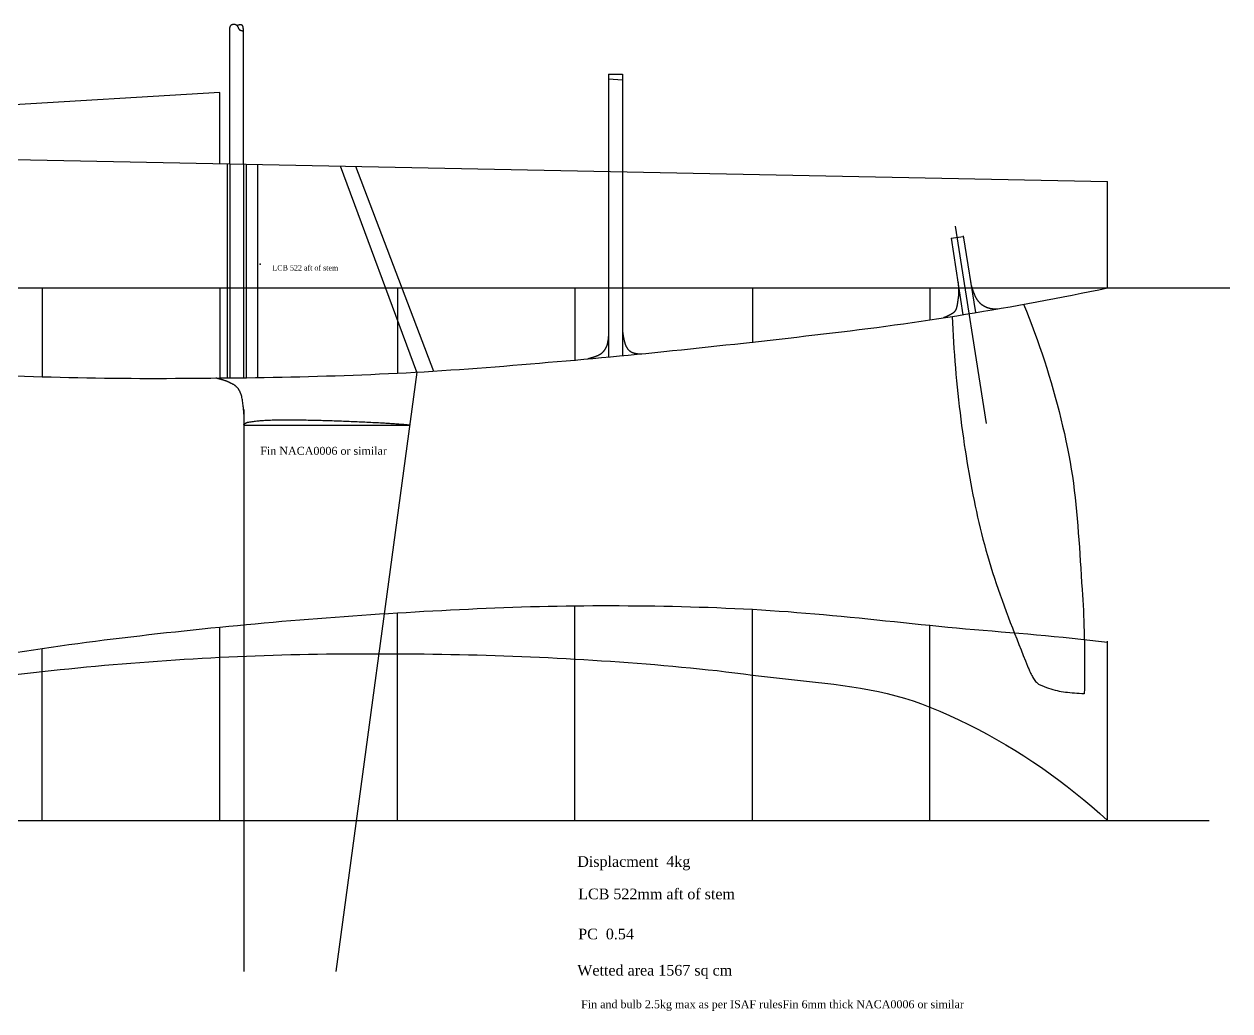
# Model space of a CAD drawing. Extents: x -12 to 127, y -11 to 45.
# Drawn here: x 59 to 126.9, y -10.7 to 44.9 of the extents above; entities that cross this region are included whole.
import ezdxf
from ezdxf.enums import TextEntityAlignment as Align

# ---------------------------------------------------------------- set-up
doc = ezdxf.new("R2010")
doc.units = 0
doc.layers.get('0').update_dxf_attribs({"linetype": 'CONTINUOUS'})
doc.styles.add('_TCW_TXTSTY_5', font='TIMES.TTF', dxfattribs={"height": 1})
doc.styles.add('_TCW_TXTSTY_7', font='TIMES.TTF', dxfattribs={"height": 0.75})
doc.styles.add('_TCW_TXTSTY_8', font='TIMES.TTF', dxfattribs={"height": 0.5})

# ---------------------------------------------------------------- blocks, each defined once
blk = doc.blocks.new('*C10')
at = {"color": 7, "linetype": 'CONTINUOUS', "flags": 128}
blk.add_lwpolyline([(21.0286, 0.829109), (21.517433, 0.986285), (21.9928, 1.137757), (22.456239, 1.284018), (22.909287, 1.425558), (23.353483, 1.562872), (23.790364, 1.69645), (24.22147, 1.826785), (24.648337, 1.95437), (25.072503, 2.079696), (25.495508, 2.203255), (25.918888, 2.325541), (26.344183, 2.447045), (26.772929, 2.56826), (27.206665, 2.689677), (27.646929, 2.811789), (28.095259, 2.935088), (28.553193, 3.060066), (29.022269, 3.187216), (29.504026, 3.31703), (30, 3.45), (30.496973, 3.581959), (30.99441, 3.712142), (31.492285, 3.840635), (31.990577, 3.967525), (32.489259, 4.092896), (32.988308, 4.216836), (33.4877, 4.339431), (33.98741, 4.460768), (34.487415, 4.580931), (34.987691, 4.700009), (35.488212, 4.818086), (35.988956, 4.935249), (36.489897, 5.051584), (36.991012, 5.167178), (37.492277, 5.282117), (37.993667, 5.396487), (38.495159, 5.510373), (38.996728, 5.623864), (39.498349, 5.737044), (40, 5.85), (40.498516, 5.961853), (40.997176, 6.073099), (41.495981, 6.18372), (41.994934, 6.293695), (42.494037, 6.403007), (42.993292, 6.511635), (43.492701, 6.619561), (43.992267, 6.726766), (44.49199, 6.83323), (44.991875, 6.938934), (45.491921, 7.04386), (45.992132, 7.147988), (46.49251, 7.2513), (46.993057, 7.353775), (47.493775, 7.455395), (47.994665, 7.556141), (48.495731, 7.655993), (48.996974, 7.754933), (49.498396, 7.852942), (50, 7.95), (50.498496, 8.045765), (50.997095, 8.141108), (51.495806, 8.235955), (51.994639, 8.33023), (52.493603, 8.42386), (52.992707, 8.516769), (53.49196, 8.608882), (53.991371, 8.700126), (54.490949, 8.790425), (54.990705, 8.879704), (55.490646, 8.96789), (55.990783, 9.054906), (56.491123, 9.140679), (56.991677, 9.225134), (57.492454, 9.308196), (57.993463, 9.389791), (58.494713, 9.469843), (58.996213, 9.548279), (59.497972, 9.625023), (60, 9.7), (60.498321, 9.772639), (60.996883, 9.843625), (61.495675, 9.91301), (61.994688, 9.980849), (62.493909, 10.047197), (62.993328, 10.112106), (63.492935, 10.175631), (63.992718, 10.237825), (64.492668, 10.298743), (64.992772, 10.358438), (65.493022, 10.416964), (65.993405, 10.474376), (66.493911, 10.530726), (66.99453, 10.58607), (67.49525, 10.64046), (67.996061, 10.693951), (68.496952, 10.746597), (68.997913, 10.798451), (69.498933, 10.849567), (70, 10.9), (70.499162, 10.949418), (70.99843, 10.997848), (71.4978, 11.045291), (71.997271, 11.091745), (72.496838, 11.13721), (72.996499, 11.181685), (73.496252, 11.22517), (73.996093, 11.267663), (74.496019, 11.309164), (74.996028, 11.349673), (75.496116, 11.389188), (75.99628, 11.427708), (76.496518, 11.465234), (76.996827, 11.501765), (77.497203, 11.537299), (77.997645, 11.571836), (78.498148, 11.605375), (78.99871, 11.637916), (79.499329, 11.669458), (80, 11.7), (80.499532, 11.72971), (80.999125, 11.758851), (81.498776, 11.787346), (81.998484, 11.815121), (82.498247, 11.8421), (82.998062, 11.868207), (83.497929, 11.893368), (83.997845, 11.917507), (84.497808, 11.940548), (84.997817, 11.962416), (85.497869, 11.983036), (85.997963, 12.002332), (86.498098, 12.020229), (86.99827, 12.036651), (87.498479, 12.051524), (87.998721, 12.064771), (88.498997, 12.076318), (88.999303, 12.086089), (89.499638, 12.094008), (90, 12.1), (90.500099, 12.104368), (91.000239, 12.107445), (91.500413, 12.109194), (92.000611, 12.109579), (92.500825, 12.108562), (93.001045, 12.106107), (93.501264, 12.102176), (94.001473, 12.096733), (94.501662, 12.08974), (95.001824, 12.081162), (95.501949, 12.07096), (96.002029, 12.059098), (96.502055, 12.045538), (97.002019, 12.030245), (97.501911, 12.013181), (98.001724, 11.994308), (98.501448, 11.973591), (99.001074, 11.950992), (99.500594, 11.926474), (100, 11.9), (100.501171, 11.871049), (101.002163, 11.839444), (101.502986, 11.805344), (102.003649, 11.768911), (102.504161, 11.730306), (103.004531, 11.689689), (103.504769, 11.647223), (104.004884, 11.603066), (104.504884, 11.557382), (105.00478, 11.51033), (105.50458, 11.462071), (106.004293, 11.412766), (106.50393, 11.362577), (107.003498, 11.311664), (107.503008, 11.260188), (108.002469, 11.208311), (108.501889, 11.156192), (109.001278, 11.103994), (109.500645, 11.051876), (110, 11), (110.500705, 10.949396), (111.001345, 10.901054), (111.501916, 10.854651), (112.002419, 10.80986), (112.502852, 10.766354), (113.003213, 10.723809), (113.503501, 10.681898), (114.003715, 10.640296), (114.503853, 10.598677), (115.003914, 10.556715), (115.503897, 10.514085), (116.003801, 10.47046), (116.503623, 10.425515), (117.003363, 10.378923), (117.50302, 10.33036), (118.002591, 10.279499), (118.502076, 10.226015), (119.001474, 10.169582), (119.500782, 10.109873), (120, 10.046564)], dxfattribs=at)
blk = doc.blocks.new('*C11')
at = {"color": 7, "linetype": 'CONTINUOUS', "flags": 128}
blk.add_lwpolyline([(20, 0), (20.497447, 0.148833), (20.995178, 0.296741), (21.493191, 0.443722), (21.991483, 0.589777), (22.490051, 0.734904), (22.988894, 0.879102), (23.488008, 1.022372), (23.987391, 1.164712), (24.48704, 1.306121), (24.986952, 1.446599), (25.487126, 1.586145), (25.987558, 1.724758), (26.488245, 1.862438), (26.989186, 1.999184), (27.490377, 2.134995), (27.991816, 2.26987), (28.493501, 2.403809), (28.995428, 2.536811), (29.497595, 2.668875), (30, 2.8), (30.497729, 2.929155), (30.995617, 3.057789), (31.49368, 3.185831), (31.991929, 3.313205), (32.490378, 3.439837), (32.989039, 3.565653), (33.487927, 3.69058), (33.987054, 3.814543), (34.486432, 3.937469), (34.986077, 4.059283), (35.485999, 4.179911), (35.986214, 4.299279), (36.486733, 4.417314), (36.987569, 4.533942), (37.488737, 4.649087), (37.990249, 4.762677), (38.492118, 4.874637), (38.994358, 4.984894), (39.496981, 5.093373), (40, 5.2), (40.497386, 5.303467), (40.995151, 5.405097), (41.493278, 5.504958), (41.991749, 5.60312), (42.490547, 5.699655), (42.989655, 5.794632), (43.489056, 5.888121), (43.988732, 5.980193), (44.488665, 6.070917), (44.988839, 6.160363), (45.489237, 6.248603), (45.98984, 6.335705), (46.490632, 6.42174), (46.991595, 6.506778), (47.492712, 6.59089), (47.993965, 6.674145), (48.495338, 6.756613), (48.996813, 6.838365), (49.498373, 6.919471), (50, 7), (50.49859, 7.079516), (50.997294, 7.158484), (51.496118, 7.236827), (51.995067, 7.31447), (52.494147, 7.391337), (52.993364, 7.467354), (53.492723, 7.542445), (53.992231, 7.616534), (54.491893, 7.689546), (54.991715, 7.761405), (55.491703, 7.832036), (55.991862, 7.901364), (56.492199, 7.969312), (56.992718, 8.035806), (57.493426, 8.100771), (57.994329, 8.164129), (58.495432, 8.225807), (58.996741, 8.285728), (59.498262, 8.343818), (60, 8.4), (60.498681, 8.454108), (60.997541, 8.50674), (61.496572, 8.557895), (61.995769, 8.607572), (62.495124, 8.655768), (62.994631, 8.702483), (63.494283, 8.747714), (63.994074, 8.79146), (64.493997, 8.83372), (64.994046, 8.874491), (65.494214, 8.913772), (65.994495, 8.951562), (66.494881, 8.987859), (66.995367, 9.022662), (67.495945, 9.055968), (67.99661, 9.087776), (68.497355, 9.118085), (68.998172, 9.146893), (69.499056, 9.174199), (70, 9.2), (70.499523, 9.224108), (70.999134, 9.246508), (71.498828, 9.267237), (71.998599, 9.286333), (72.498438, 9.303833), (72.998341, 9.319774), (73.498301, 9.334192), (73.998311, 9.347126), (74.498365, 9.358611), (74.998456, 9.368686), (75.498578, 9.377387), (75.998724, 9.384751), (76.498888, 9.390816), (76.999064, 9.395619), (77.499245, 9.399196), (77.999425, 9.401585), (78.499596, 9.402822), (78.999754, 9.402946), (79.499891, 9.401993), (80, 9.4), (80.500229, 9.396991), (81.000475, 9.392941), (81.500731, 9.387813), (82.000991, 9.381571), (82.501246, 9.374178), (83.001491, 9.365596), (83.501719, 9.355789), (84.001922, 9.344719), (84.502095, 9.332351), (85.002229, 9.318646), (85.50232, 9.303569), (86.002358, 9.287082), (86.502339, 9.269148), (87.002254, 9.24973), (87.502098, 9.228792), (88.001863, 9.206296), (88.501543, 9.182206), (89.00113, 9.156484), (89.500618, 9.129095), (90, 9.1), (90.501129, 9.06953), (91.002262, 9.038181), (91.50338, 9.005844), (92.004461, 8.972413), (92.505486, 8.937777), (93.006432, 8.901828), (93.50728, 8.864459), (94.00801, 8.82556), (94.5086, 8.785024), (95.00903, 8.742741), (95.509279, 8.698603), (96.009327, 8.652502), (96.509154, 8.604329), (97.008738, 8.553976), (97.508059, 8.501334), (98.007097, 8.446296), (98.50583, 8.388751), (99.004239, 8.328593), (99.502302, 8.265712), (100, 8.2), (100.504552, 8.134763), (101.011008, 8.074182), (101.518969, 8.017046), (102.02804, 7.962145), (102.537823, 7.908269), (103.04792, 7.854207), (103.557936, 7.798749), (104.067472, 7.740683), (104.576132, 7.678801), (105.083519, 7.611892), (105.589235, 7.538745), (106.092884, 7.458149), (106.594069, 7.368895), (107.092392, 7.269771), (107.587456, 7.159569), (108.078864, 7.037076), (108.56622, 6.901083), (109.049126, 6.75038), (109.527185, 6.583756), (110, 6.4), (110.547566, 6.169571), (111.091583, 5.92878), (111.631807, 5.677784), (112.167997, 5.416737), (112.699908, 5.145796), (113.227297, 4.865114), (113.749923, 4.574849), (114.267542, 4.275156), (114.779911, 3.966189), (115.286787, 3.648105), (115.787928, 3.321058), (116.283089, 2.985205), (116.772029, 2.640701), (117.254505, 2.287702), (117.730273, 1.926362), (118.199091, 1.556837), (118.660716, 1.179283), (119.114904, 0.793855), (119.561413, 0.400709), (120, 0)], dxfattribs=at)
blk = doc.blocks.new('*C12')
at = {"color": 7, "linetype": 'CONTINUOUS', "flags": 128}
blk.add_lwpolyline([(20, 30), (20.497063, 29.890615), (20.994476, 29.782736), (21.492233, 29.676365), (21.990327, 29.571503), (22.488751, 29.468151), (22.987498, 29.366311), (23.486561, 29.265983), (23.985933, 29.16717), (24.485607, 29.069873), (24.985577, 28.974092), (25.485835, 28.879829), (25.986375, 28.787086), (26.48719, 28.695864), (26.988272, 28.606163), (27.489615, 28.517987), (27.991212, 28.431335), (28.493056, 28.346209), (28.99514, 28.26261), (29.497457, 28.18054), (30, 28.1), (30.49792, 28.021808), (30.996038, 27.945193), (31.494327, 27.870078), (31.99276, 27.796387), (32.49131, 27.724041), (32.989951, 27.652964), (33.488656, 27.583079), (33.987397, 27.51431), (34.486147, 27.446578), (34.984881, 27.379808), (35.48357, 27.313922), (35.982188, 27.248843), (36.480708, 27.184494), (36.979103, 27.120799), (37.477346, 27.057679), (37.97541, 26.995059), (38.473269, 26.932861), (38.970895, 26.871009), (39.468262, 26.809424), (39.965342, 26.748031), (40.470734, 26.685553), (40.975383, 26.623016), (41.479348, 26.56052), (41.982691, 26.498162), (42.485469, 26.436042), (42.987743, 26.374259), (43.489572, 26.312912), (43.991016, 26.252099), (44.492134, 26.191919), (44.992987, 26.132471), (45.493633, 26.073854), (45.994133, 26.016166), (46.494545, 25.959508), (46.99493, 25.903977), (47.495347, 25.849672), (47.995856, 25.796692), (48.496516, 25.745136), (48.997387, 25.695103), (49.498528, 25.646691), (50, 25.6), (50.49891, 25.555351), (50.997985, 25.512459), (51.497217, 25.471289), (51.996598, 25.431804), (52.496118, 25.393968), (52.995769, 25.357747), (53.495544, 25.323103), (53.995433, 25.290001), (54.495429, 25.258405), (54.995523, 25.228279), (55.495706, 25.199588), (55.99597, 25.172295), (56.496308, 25.146365), (56.996709, 25.121762), (57.497167, 25.09845), (57.997672, 25.076393), (58.498216, 25.055556), (58.998791, 25.035902), (59.499389, 25.017395), (60, 25), (60.499757, 24.984051), (60.999565, 24.9698), (61.49942, 24.95718), (61.999317, 24.946124), (62.499253, 24.936564), (62.999222, 24.928433), (63.499221, 24.921662), (63.999246, 24.916186), (64.499292, 24.911935), (64.999355, 24.908843), (65.499431, 24.906842), (65.999516, 24.905864), (66.499605, 24.905843), (66.999694, 24.90671), (67.49978, 24.908398), (67.999857, 24.91084), (68.499922, 24.913967), (68.99997, 24.917713), (69.499998, 24.92201), (70, 24.926791), (70.500167, 24.932084), (71.000343, 24.93799), (71.500524, 24.944553), (72.000704, 24.951818), (72.50088, 24.95983), (73.001046, 24.968633), (73.5012, 24.978272), (74.001336, 24.988793), (74.50145, 25.000238), (75.001538, 25.012654), (75.501595, 25.026085), (76.001617, 25.040575), (76.501599, 25.056169), (77.001537, 25.072912), (77.501427, 25.090849), (78.001265, 25.110024), (78.501045, 25.130482), (79.000764, 25.152268), (79.500417, 25.175425), (80, 25.2), (80.50068, 25.226169), (81.001272, 25.253912), (81.501779, 25.283156), (82.002205, 25.313829), (82.50255, 25.345858), (83.002819, 25.37917), (83.503014, 25.413693), (84.003138, 25.449354), (84.503192, 25.486081), (85.00318, 25.523801), (85.503105, 25.562441), (86.002969, 25.601929), (86.502774, 25.642191), (87.002524, 25.683157), (87.50222, 25.724752), (88.001866, 25.766904), (88.501465, 25.809541), (89.001018, 25.852589), (89.500529, 25.895977), (90, 25.939632), (90.500607, 25.983885), (91.001148, 26.028899), (91.501624, 26.074658), (92.002036, 26.121148), (92.502382, 26.168355), (93.002664, 26.216264), (93.502882, 26.26486), (94.003035, 26.314128), (94.503126, 26.364055), (95.003153, 26.414624), (95.503116, 26.465822), (96.003018, 26.517634), (96.502856, 26.570046), (97.002633, 26.623041), (97.502347, 26.676607), (98.002, 26.730728), (98.501591, 26.78539), (99.001122, 26.840578), (99.500591, 26.896276), (100, 26.952472), (100.50071, 27.008981), (101.001452, 27.065411), (101.502209, 27.121879), (102.002961, 27.1785), (102.503693, 27.23539), (103.004385, 27.292666), (103.50502, 27.350444), (104.00558, 27.408839), (104.506048, 27.467968), (105.006405, 27.527947), (105.506635, 27.588891), (106.006718, 27.650917), (106.506638, 27.714142), (107.006376, 27.77868), (107.505915, 27.844648), (108.005238, 27.912162), (108.504325, 27.981338), (109.00316, 28.052293), (109.501724, 28.125141), (110, 28.2), (110.502143, 28.277206), (111.004094, 28.355764), (111.505846, 28.435675), (112.007394, 28.516935), (112.508732, 28.599546), (113.009856, 28.683505), (113.510759, 28.768812), (114.011437, 28.855465), (114.511884, 28.943465), (115.012094, 29.032809), (115.512063, 29.123497), (116.011784, 29.215528), (116.511253, 29.308901), (117.010463, 29.403614), (117.50941, 29.499668), (118.008087, 29.59706), (118.506491, 29.695791), (119.004614, 29.795858), (119.502452, 29.897262), (120, 30)], dxfattribs=at)
blk = doc.blocks.new('*C13')
at = {"color": 7, "linetype": 'CONTINUOUS', "flags": 128}
blk.add_lwpolyline([(111.244176, 28.394), (111.260859, 28.031586), (111.279423, 27.669219), (111.299865, 27.306915), (111.322186, 26.944688), (111.346383, 26.582551), (111.372455, 26.220521), (111.400401, 25.858611), (111.430219, 25.496836), (111.461908, 25.13521), (111.495466, 24.773747), (111.530893, 24.412463), (111.568187, 24.051372), (111.607345, 23.690489), (111.648368, 23.329827), (111.691253, 22.969401), (111.736, 22.609226), (111.782606, 22.249317), (111.831071, 21.889687), (111.881393, 21.530352), (111.93357, 21.171326), (111.980957, 20.856137), (112.029859, 20.541086), (112.080334, 20.226208), (112.13244, 19.911536), (112.186238, 19.597105), (112.241786, 19.282946), (112.299142, 18.969095), (112.358367, 18.655584), (112.419519, 18.342447), (112.482656, 18.029718), (112.547838, 17.717431), (112.615125, 17.405619), (112.684574, 17.094315), (112.756245, 16.783554), (112.830197, 16.473368), (112.906489, 16.163792), (112.985179, 15.854859), (113.066327, 15.546603), (113.149992, 15.239057), (113.236233, 14.932255), (113.329031, 14.613691), (113.424988, 14.296097), (113.523935, 13.979427), (113.625702, 13.663636), (113.730118, 13.348678), (113.837015, 13.034507), (113.946221, 12.721078), (114.057566, 12.408344), (114.170882, 12.096261), (114.285998, 11.784782), (114.402743, 11.473862), (114.520948, 11.163455), (114.640444, 10.853516), (114.761059, 10.543998), (114.882624, 10.234856), (115.00497, 9.926044), (115.127925, 9.617516), (115.251321, 9.309228), (115.374987, 9.001132), (115.498753, 8.693184), (115.517195, 8.64762), (115.537681, 8.597851), (115.560125, 8.544479), (115.584437, 8.488102), (115.610529, 8.429322), (115.638314, 8.368737), (115.667703, 8.306947), (115.698608, 8.244554), (115.73094, 8.182155), (115.764613, 8.120352), (115.799536, 8.059745), (115.835623, 8.000932), (115.872785, 7.944515), (115.910934, 7.891092), (115.949982, 7.841265), (115.989841, 7.795632), (116.030421, 7.754794), (116.071637, 7.719351), (116.113398, 7.689902), (116.155617, 7.667048), (116.292701, 7.606393), (116.425402, 7.551479), (116.554272, 7.501968), (116.679862, 7.457517), (116.802724, 7.417787), (116.923408, 7.382437), (117.042466, 7.351127), (117.160449, 7.323517), (117.277909, 7.299266), (117.395396, 7.278034), (117.513463, 7.25948), (117.632659, 7.243265), (117.753538, 7.229047), (117.876649, 7.216487), (118.002544, 7.205244), (118.131775, 7.194977), (118.264892, 7.185347), (118.402448, 7.176013), (118.544993, 7.166634), (118.693078, 7.156871)], dxfattribs=at)
blk = doc.blocks.new('*C14')
at = {"color": 7, "linetype": 'CONTINUOUS', "flags": 128}
blk.add_lwpolyline([(115.273561, 29.080236), (115.432713, 28.686985), (115.588222, 28.292102), (115.740074, 27.895639), (115.888252, 27.497651), (116.032739, 27.098189), (116.173519, 26.697307), (116.310577, 26.295059), (116.443896, 25.891497), (116.57346, 25.486674), (116.699252, 25.080645), (116.821257, 24.673461), (116.939457, 24.265176), (117.053838, 23.855844), (117.164383, 23.445516), (117.271076, 23.034248), (117.3739, 22.622091), (117.472839, 22.209098), (117.567877, 21.795324), (117.658998, 21.380821), (117.746186, 20.965642), (117.823349, 20.573486), (117.894452, 20.180315), (117.959872, 19.786204), (118.019988, 19.391224), (118.075177, 18.995448), (118.125818, 18.598949), (118.172289, 18.201798), (118.214967, 17.804068), (118.254231, 17.405832), (118.290459, 17.007162), (118.324029, 16.60813), (118.355319, 16.20881), (118.384706, 15.809273), (118.41257, 15.409592), (118.439288, 15.00984), (118.465238, 14.610088), (118.490798, 14.21041), (118.516347, 13.810878), (118.542261, 13.411564), (118.56892, 13.012541), (118.588163, 12.719573), (118.606005, 12.426487), (118.622446, 12.133291), (118.637486, 11.839997), (118.651125, 11.546614), (118.663362, 11.253153), (118.674197, 10.959623), (118.683631, 10.666035), (118.691662, 10.372398), (118.69829, 10.078723), (118.703516, 9.785019), (118.70734, 9.491298), (118.70976, 9.197568), (118.710777, 8.90384), (118.710391, 8.610123), (118.708601, 8.316429), (118.705407, 8.022767), (118.700809, 7.729147), (118.694807, 7.43558), (118.687401, 7.142074)], dxfattribs=at)
blk = doc.blocks.new('*C17')
at = {"color": 7, "linetype": 'CONTINUOUS', "flags": 128}
blk.add_lwpolyline([(111.579578, 30.303127), (111.582463, 30.274057), (111.585196, 30.244969), (111.587779, 30.215864), (111.590212, 30.186743), (111.592493, 30.157608), (111.594623, 30.128459), (111.596602, 30.099298), (111.59843, 30.070125), (111.600107, 30.040943), (111.601632, 30.011753), (111.603007, 29.982555), (111.60423, 29.95335), (111.605301, 29.92414), (111.606221, 29.894927), (111.60699, 29.86571), (111.607607, 29.836492), (111.608072, 29.807273), (111.608386, 29.778056), (111.608548, 29.74884), (111.608558, 29.719627), (111.608422, 29.701676), (111.608098, 29.683727), (111.607594, 29.66578), (111.606914, 29.647836), (111.606067, 29.629897), (111.605057, 29.611962), (111.603891, 29.594034), (111.602577, 29.576113), (111.601119, 29.5582), (111.599524, 29.540296), (111.5978, 29.522402), (111.595951, 29.504518), (111.593984, 29.486646), (111.591906, 29.468787), (111.589723, 29.450941), (111.587442, 29.433109), (111.585068, 29.415293), (111.582608, 29.397493), (111.580068, 29.379711), (111.577455, 29.361946), (111.573516, 29.335308), (111.569622, 29.308644), (111.565745, 29.28196), (111.561858, 29.255266), (111.557934, 29.228568), (111.553948, 29.201876), (111.54987, 29.175197), (111.545675, 29.14854), (111.541336, 29.121911), (111.536826, 29.095319), (111.532117, 29.068772), (111.527183, 29.042279), (111.521997, 29.015846), (111.516532, 28.989483), (111.51076, 28.963197), (111.504656, 28.936996), (111.498192, 28.910887), (111.491341, 28.88488), (111.484076, 28.858982), (111.476371, 28.833201), (111.472705, 28.821903), (111.468712, 28.810695), (111.464402, 28.799583), (111.459784, 28.788574), (111.454868, 28.777672), (111.449664, 28.766884), (111.444181, 28.756215), (111.438429, 28.745672), (111.432418, 28.73526), (111.426157, 28.724985), (111.419657, 28.714852), (111.412927, 28.704868), (111.405976, 28.695038), (111.398814, 28.685368), (111.391451, 28.675864), (111.383897, 28.666531), (111.376161, 28.657376), (111.368254, 28.648405), (111.360184, 28.639622), (111.351961, 28.631034), (111.34301, 28.622158), (111.333801, 28.613567), (111.324352, 28.605245), (111.314678, 28.597179), (111.304793, 28.589354), (111.294715, 28.581755), (111.284458, 28.574369), (111.274038, 28.56718), (111.263472, 28.560175), (111.252774, 28.553338), (111.24196, 28.546655), (111.231047, 28.540113), (111.220049, 28.533695), (111.208982, 28.527389), (111.197863, 28.521179), (111.186706, 28.515051), (111.175527, 28.508991), (111.164342, 28.502984), (111.153168, 28.497015), (111.142018, 28.491071), (111.123874, 28.481464), (111.10567, 28.471966), (111.087406, 28.462576), (111.069083, 28.453295), (111.050703, 28.444124), (111.032267, 28.435062), (111.013774, 28.426111), (110.995228, 28.417271), (110.976627, 28.408542), (110.957975, 28.399925), (110.939271, 28.391421), (110.920516, 28.383029), (110.901712, 28.37475), (110.88286, 28.366585), (110.86396, 28.358534), (110.845014, 28.350598), (110.826022, 28.342776), (110.806987, 28.33507), (110.787907, 28.32748), (110.768786, 28.320007)], dxfattribs=at)
blk = doc.blocks.new('*C18')
at = {"color": 7, "linetype": 'CONTINUOUS', "flags": 128}
blk.add_lwpolyline([(112.285041, 30.302802), (112.292565, 30.271092), (112.300325, 30.239431), (112.30832, 30.207822), (112.316549, 30.176266), (112.325012, 30.144766), (112.333708, 30.113325), (112.342635, 30.081946), (112.351794, 30.05063), (112.361182, 30.019381), (112.370801, 29.988201), (112.380648, 29.957093), (112.390723, 29.926058), (112.401025, 29.8951), (112.411553, 29.864221), (112.422307, 29.833424), (112.433286, 29.80271), (112.444489, 29.772084), (112.455915, 29.741546), (112.467563, 29.711101), (112.479433, 29.680749), (112.487456, 29.660718), (112.495671, 29.640742), (112.504083, 29.620828), (112.512695, 29.600985), (112.521514, 29.581222), (112.530542, 29.561545), (112.539785, 29.541963), (112.549248, 29.522485), (112.558935, 29.503118), (112.56885, 29.48387), (112.578999, 29.46475), (112.589386, 29.445766), (112.600015, 29.426925), (112.610892, 29.408236), (112.62202, 29.389706), (112.633405, 29.371345), (112.64505, 29.35316), (112.656962, 29.335159), (112.669143, 29.31735), (112.6816, 29.299741), (112.69231, 29.285071), (112.703244, 29.270524), (112.714404, 29.256111), (112.725788, 29.241846), (112.737396, 29.227739), (112.749228, 29.213802), (112.761284, 29.200047), (112.773563, 29.186486), (112.786065, 29.173131), (112.798789, 29.159993), (112.811735, 29.147083), (112.824903, 29.134415), (112.838293, 29.121999), (112.851904, 29.109847), (112.865736, 29.097971), (112.879788, 29.086383), (112.894061, 29.075095), (112.908554, 29.064118), (112.923266, 29.053463), (112.938197, 29.043144), (112.956037, 29.031291), (112.974079, 29.019675), (112.992317, 29.008308), (113.010746, 28.997201), (113.02936, 28.986366), (113.048153, 28.975814), (113.067121, 28.965557), (113.086256, 28.955606), (113.105554, 28.945974), (113.12501, 28.936671), (113.144617, 28.927708), (113.16437, 28.919099), (113.184263, 28.910854), (113.204292, 28.902984), (113.224449, 28.895502), (113.24473, 28.888418), (113.26513, 28.881745), (113.285642, 28.875494), (113.306261, 28.869677), (113.326981, 28.864304), (113.350893, 28.85859), (113.374926, 28.853269), (113.399069, 28.84834), (113.423312, 28.843806), (113.447646, 28.839665), (113.47206, 28.83592), (113.496546, 28.832571), (113.521093, 28.829618), (113.545691, 28.827064), (113.570331, 28.824907), (113.595002, 28.82315), (113.619695, 28.821792), (113.6444, 28.820836), (113.669107, 28.820281), (113.693807, 28.820128), (113.71849, 28.820378), (113.743145, 28.821032), (113.767763, 28.822091), (113.792334, 28.823555), (113.816848, 28.825425)], dxfattribs=at)
blk = doc.blocks.new('*C19')
at = {"color": 7, "linetype": 'CONTINUOUS', "flags": 128}
blk.add_lwpolyline([(92.686901, 27.521878), (92.690374, 27.494614), (92.694014, 27.467368), (92.697819, 27.44014), (92.70179, 27.412932), (92.705927, 27.385745), (92.710229, 27.358582), (92.714695, 27.331444), (92.719327, 27.304331), (92.724122, 27.277246), (92.729082, 27.25019), (92.734205, 27.223164), (92.739492, 27.196171), (92.744942, 27.169211), (92.750555, 27.142286), (92.756331, 27.115398), (92.762269, 27.088547), (92.768369, 27.061736), (92.774631, 27.034966), (92.781054, 27.008239), (92.787639, 26.981555), (92.791604, 26.965964), (92.795701, 26.950392), (92.799937, 26.934845), (92.804314, 26.919328), (92.808839, 26.903845), (92.813516, 26.888402), (92.818349, 26.873005), (92.823343, 26.857658), (92.828503, 26.842366), (92.833833, 26.827136), (92.839338, 26.811972), (92.845023, 26.79688), (92.850893, 26.781864), (92.856951, 26.76693), (92.863204, 26.752084), (92.869654, 26.73733), (92.876308, 26.722673), (92.88317, 26.708119), (92.890244, 26.693673), (92.897535, 26.679341), (92.903207, 26.668661), (92.909091, 26.658086), (92.91518, 26.647617), (92.921468, 26.637254), (92.927948, 26.627001), (92.934615, 26.616857), (92.941462, 26.606824), (92.948484, 26.596903), (92.955673, 26.587095), (92.963024, 26.577401), (92.97053, 26.567823), (92.978186, 26.558362), (92.985985, 26.549019), (92.993921, 26.539795), (93.001987, 26.530692), (93.010178, 26.52171), (93.018487, 26.512851), (93.026909, 26.504116), (93.035436, 26.495506), (93.044063, 26.487023), (93.051237, 26.480176), (93.058541, 26.473437), (93.065971, 26.466811), (93.073526, 26.460306), (93.081201, 26.453925), (93.088995, 26.447675), (93.096903, 26.441562), (93.104925, 26.435592), (93.113056, 26.429769), (93.121293, 26.4241), (93.129634, 26.418591), (93.138077, 26.413247), (93.146617, 26.408073), (93.155253, 26.403077), (93.163981, 26.398262), (93.172799, 26.393636), (93.181703, 26.389204), (93.190691, 26.384971), (93.19976, 26.380943), (93.208907, 26.377126), (93.223884, 26.371196), (93.238948, 26.365465), (93.254094, 26.359932), (93.269318, 26.354596), (93.284616, 26.349455), (93.299985, 26.344507), (93.31542, 26.339752), (93.330917, 26.335187), (93.346472, 26.330811), (93.362081, 26.326622), (93.377741, 26.322619), (93.393447, 26.3188), (93.409195, 26.315165), (93.424982, 26.31171), (93.440803, 26.308436), (93.456654, 26.305339), (93.472531, 26.302419), (93.48843, 26.299674), (93.504348, 26.297103), (93.52028, 26.294704), (93.532987, 26.292954), (93.545731, 26.291389), (93.558506, 26.290007), (93.571309, 26.28881), (93.584137, 26.287797), (93.596984, 26.286968), (93.609847, 26.286324), (93.622722, 26.285863), (93.635605, 26.285587), (93.648492, 26.285495), (93.661379, 26.285587), (93.674262, 26.285863), (93.687137, 26.286324), (93.7, 26.286968), (93.712847, 26.287797), (93.725675, 26.28881), (93.738478, 26.290007), (93.751253, 26.291389), (93.763997, 26.292954), (93.776704, 26.294704)], dxfattribs=at)
blk = doc.blocks.new('*C20')
at = {"color": 7, "linetype": 'CONTINUOUS', "flags": 128}
blk.add_lwpolyline([(91.890154, 27.393666), (91.889256, 27.369255), (91.888162, 27.344845), (91.886871, 27.320438), (91.885385, 27.296037), (91.883704, 27.271644), (91.881827, 27.247262), (91.879756, 27.222892), (91.87749, 27.198537), (91.875029, 27.174199), (91.872374, 27.149881), (91.869525, 27.125585), (91.866483, 27.101313), (91.863247, 27.077068), (91.859819, 27.052851), (91.856197, 27.028666), (91.852383, 27.004515), (91.848377, 26.980399), (91.844178, 26.956322), (91.839788, 26.932285), (91.835206, 26.908291), (91.832404, 26.894524), (91.829381, 26.880799), (91.826143, 26.867115), (91.822695, 26.853477), (91.819043, 26.839884), (91.815194, 26.826339), (91.811151, 26.812844), (91.806922, 26.7994), (91.802511, 26.786009), (91.797924, 26.772673), (91.793168, 26.759394), (91.788246, 26.746172), (91.783166, 26.733011), (91.777933, 26.719912), (91.772551, 26.706876), (91.767028, 26.693905), (91.761368, 26.681001), (91.755577, 26.668166), (91.749662, 26.655401), (91.743626, 26.642709), (91.737657, 26.630492), (91.731542, 26.618336), (91.725282, 26.606243), (91.718877, 26.594218), (91.712328, 26.582264), (91.705635, 26.570384), (91.698798, 26.558581), (91.691819, 26.546859), (91.684697, 26.535222), (91.677433, 26.523672), (91.670028, 26.512214), (91.662482, 26.50085), (91.654796, 26.489585), (91.646969, 26.47842), (91.639003, 26.467361), (91.630898, 26.45641), (91.622655, 26.445571), (91.614273, 26.434848), (91.605754, 26.424242), (91.597098, 26.413759), (91.58913, 26.404345), (91.581045, 26.395001), (91.572841, 26.385738), (91.564517, 26.376563), (91.556072, 26.367486), (91.547504, 26.358514), (91.538811, 26.349657), (91.529994, 26.340924), (91.52105, 26.332323), (91.511978, 26.323862), (91.502776, 26.315551), (91.493445, 26.307398), (91.483981, 26.299412), (91.474384, 26.291602), (91.464653, 26.283976), (91.454787, 26.276543), (91.444783, 26.269311), (91.434641, 26.26229), (91.424359, 26.255488), (91.413937, 26.248914), (91.400235, 26.240674), (91.386378, 26.232709), (91.372374, 26.225005), (91.358234, 26.217548), (91.343966, 26.210325), (91.32958, 26.203323), (91.315084, 26.196526), (91.300488, 26.189923), (91.285802, 26.183498), (91.271033, 26.177238), (91.256192, 26.17113), (91.241288, 26.165159), (91.22633, 26.159312), (91.211327, 26.153576), (91.196288, 26.147936), (91.181223, 26.142378), (91.16614, 26.13689), (91.15105, 26.131457), (91.13596, 26.126066), (91.120881, 26.120702), (91.101064, 26.113722), (91.081207, 26.106849), (91.061311, 26.100082), (91.041377, 26.093423), (91.021405, 26.086871), (91.001396, 26.080427), (90.981352, 26.07409), (90.961273, 26.067861), (90.94116, 26.061741), (90.921014, 26.05573), (90.900835, 26.049827), (90.880626, 26.044034), (90.860386, 26.03835), (90.840116, 26.032776), (90.819818, 26.027312), (90.799492, 26.021957), (90.77914, 26.016714), (90.758761, 26.011581), (90.738357, 26.006559), (90.717929, 26.001648)], dxfattribs=at)
blk = doc.blocks.new('*C21')
at = {"color": 7, "linetype": 'CONTINUOUS', "flags": 128}
blk.add_lwpolyline([(71.349127, 22.288287), (71.356585, 22.299273), (71.36458, 22.309985), (71.373084, 22.320405), (71.382071, 22.330515), (71.391513, 22.340296), (71.401383, 22.34973), (71.411654, 22.358799), (71.422298, 22.367486), (71.433289, 22.375771), (71.444599, 22.383637), (71.456201, 22.391066), (71.468068, 22.398038), (71.480172, 22.404538), (71.492487, 22.410545), (71.504986, 22.416042), (71.51764, 22.421011), (71.530423, 22.425433), (71.543308, 22.429291), (71.556267, 22.432567), (71.569273, 22.435241), (71.632632, 22.44643), (71.696104, 22.456988), (71.759681, 22.466933), (71.823356, 22.476286), (71.887123, 22.485066), (71.950975, 22.493292), (72.014904, 22.500983), (72.078904, 22.50816), (72.142967, 22.514841), (72.207087, 22.521047), (72.271257, 22.526796), (72.335469, 22.532107), (72.399717, 22.537002), (72.463994, 22.541498), (72.528293, 22.545615), (72.592607, 22.549373), (72.656928, 22.552791), (72.721251, 22.555889), (72.785567, 22.558686), (72.849871, 22.561202), (72.955823, 22.564819), (73.061789, 22.567844), (73.167768, 22.570312), (73.273759, 22.57226), (73.379761, 22.573722), (73.485772, 22.574732), (73.591791, 22.575327), (73.697818, 22.575541), (73.803849, 22.575409), (73.909885, 22.574967), (74.015924, 22.57425), (74.121965, 22.573292), (74.228007, 22.57213), (74.334048, 22.570798), (74.440086, 22.56933), (74.546122, 22.567763), (74.652152, 22.566132), (74.758177, 22.564471), (74.864195, 22.562816), (74.970205, 22.561202), (75.075206, 22.559526), (75.180202, 22.557637), (75.285196, 22.555546), (75.390185, 22.553261), (75.49517, 22.550793), (75.600153, 22.548151), (75.705131, 22.545344), (75.810106, 22.542382), (75.915077, 22.539275), (76.020045, 22.536031), (76.12501, 22.532662), (76.229971, 22.529175), (76.334929, 22.525581), (76.439883, 22.52189), (76.544835, 22.51811), (76.649783, 22.514251), (76.754728, 22.510324), (76.85967, 22.506336), (76.964609, 22.502299), (77.069545, 22.498221), (77.1798, 22.493878), (77.290052, 22.489454), (77.400302, 22.484947), (77.510548, 22.480353), (77.620791, 22.475671), (77.73103, 22.470898), (77.841266, 22.466032), (77.951497, 22.461071), (78.061724, 22.456012), (78.171946, 22.450853), (78.282163, 22.445592), (78.392375, 22.440226), (78.502581, 22.434754), (78.612782, 22.429172), (78.722976, 22.423478), (78.833165, 22.41767), (78.943347, 22.411747), (79.053522, 22.405704), (79.163691, 22.399541), (79.273852, 22.393254), (79.344905, 22.389104), (79.415952, 22.384843), (79.486993, 22.380473), (79.558028, 22.375992), (79.629056, 22.371401), (79.700078, 22.366701), (79.771092, 22.36189), (79.842099, 22.356969), (79.913099, 22.351939), (79.984091, 22.346798), (80.055075, 22.341548), (80.12605, 22.336187), (80.197017, 22.330717), (80.267975, 22.325137), (80.338925, 22.319447), (80.409864, 22.313647), (80.480794, 22.307738), (80.551715, 22.301718), (80.622625, 22.295589), (80.693525, 22.28935)], dxfattribs=at)
blk = doc.blocks.new('*C22')
at = {"color": 7, "linetype": 'CONTINUOUS', "flags": 128}
blk.add_lwpolyline([(70.567818, 44.609276), (70.567726, 44.614948), (70.567763, 44.620632), (70.567928, 44.626324), (70.56822, 44.632022), (70.568639, 44.63772), (70.569183, 44.643414), (70.569853, 44.6491), (70.570647, 44.654775), (70.571564, 44.660435), (70.572603, 44.666074), (70.573765, 44.67169), (70.575048, 44.677277), (70.57645, 44.682833), (70.577973, 44.688353), (70.579613, 44.693833), (70.581372, 44.699269), (70.583248, 44.704656), (70.58524, 44.709992), (70.587347, 44.715271), (70.589569, 44.72049), (70.592012, 44.725967), (70.594539, 44.731447), (70.597152, 44.736921), (70.599858, 44.742375), (70.602659, 44.747798), (70.605562, 44.753179), (70.60857, 44.758505), (70.611688, 44.763766), (70.61492, 44.768949), (70.618271, 44.774044), (70.621746, 44.779038), (70.625348, 44.78392), (70.629084, 44.788677), (70.632956, 44.7933), (70.63697, 44.797775), (70.64113, 44.802091), (70.64544, 44.806237), (70.649906, 44.810201), (70.654531, 44.813971), (70.659321, 44.817536), (70.664438, 44.821024), (70.669693, 44.824328), (70.675077, 44.82745), (70.68058, 44.83039), (70.686193, 44.83315), (70.691909, 44.835732), (70.697717, 44.838136), (70.703609, 44.840365), (70.709576, 44.84242), (70.715608, 44.844302), (70.721698, 44.846012), (70.727836, 44.847553), (70.734013, 44.848925), (70.74022, 44.850129), (70.746448, 44.851168), (70.752688, 44.852043), (70.758932, 44.852755), (70.76517, 44.853305), (70.771394, 44.853695), (70.777594, 44.853927), (70.78416, 44.854017), (70.790762, 44.853962), (70.797391, 44.853757), (70.804037, 44.853399), (70.81069, 44.852883), (70.817342, 44.852206), (70.823983, 44.851364), (70.830603, 44.850353), (70.837192, 44.849169), (70.843742, 44.847808), (70.850242, 44.846266), (70.856684, 44.84454), (70.863058, 44.842624), (70.869354, 44.840516), (70.875563, 44.838211), (70.881675, 44.835706), (70.88768, 44.832996), (70.893571, 44.830078), (70.899336, 44.826948), (70.904966, 44.823601), (70.911071, 44.819615), (70.916985, 44.81538), (70.92272, 44.810911), (70.928284, 44.806224), (70.933687, 44.801335), (70.938939, 44.796259), (70.94405, 44.791012), (70.949029, 44.78561), (70.953885, 44.780069), (70.958629, 44.774405), (70.963271, 44.768632), (70.967819, 44.762768), (70.972283, 44.756827), (70.976674, 44.750825), (70.981001, 44.744779), (70.985273, 44.738703), (70.989501, 44.732615), (70.993693, 44.726528), (70.99786, 44.72046), (71.002011, 44.714425), (71.006871, 44.707065), (71.011458, 44.699525), (71.015806, 44.691829), (71.01995, 44.684001), (71.023925, 44.676062), (71.027766, 44.668038), (71.031507, 44.659951), (71.035184, 44.651825), (71.038831, 44.643683), (71.042483, 44.635549), (71.046174, 44.627445), (71.04994, 44.619395), (71.053815, 44.611424), (71.057835, 44.603553), (71.062033, 44.595806), (71.066445, 44.588208), (71.071105, 44.58078), (71.076049, 44.573548), (71.081311, 44.566533), (71.086926, 44.559759), (71.090952, 44.555335), (71.095155, 44.551072), (71.099526, 44.546967), (71.104054, 44.543018), (71.108731, 44.539222), (71.113546, 44.535578), (71.118489, 44.532083), (71.123551, 44.528734), (71.128723, 44.525529), (71.133994, 44.522466), (71.139354, 44.519542), (71.144795, 44.516756), (71.150306, 44.514103), (71.155878, 44.511583), (71.1615, 44.509193), (71.167164, 44.50693), (71.172859, 44.504793), (71.178576, 44.502778), (71.184305, 44.500883), (71.190036, 44.499106), (71.196769, 44.497163), (71.203555, 44.495359), (71.210387, 44.493693), (71.217262, 44.492167), (71.224176, 44.49078), (71.231124, 44.489533), (71.238102, 44.488426), (71.245105, 44.48746), (71.25213, 44.486635), (71.259171, 44.485951), (71.266224, 44.485409), (71.273286, 44.485009), (71.28035, 44.484752), (71.287415, 44.484638), (71.294474, 44.484667), (71.301523, 44.48484), (71.308559, 44.485157), (71.315576, 44.485618), (71.32257, 44.486224), (71.329538, 44.486976)], dxfattribs=at)
blk = doc.blocks.new('*C23')
at = {"color": 7, "linetype": 'CONTINUOUS', "flags": 128}
blk.add_lwpolyline([(71.32912, 44.492152), (71.329102, 44.50057), (71.329007, 44.508991), (71.328836, 44.517413), (71.32859, 44.525836), (71.328267, 44.534258), (71.327869, 44.542679), (71.327394, 44.551097), (71.326844, 44.559512), (71.326219, 44.567922), (71.325518, 44.576326), (71.324741, 44.584724), (71.32389, 44.593114), (71.322963, 44.601496), (71.32196, 44.609867), (71.320883, 44.618228), (71.319731, 44.626578), (71.318504, 44.634914), (71.317202, 44.643237), (71.315826, 44.651545), (71.314375, 44.659837), (71.313441, 44.665047), (71.312497, 44.670288), (71.311532, 44.675552), (71.310535, 44.680828), (71.309494, 44.68611), (71.308398, 44.691388), (71.307236, 44.696652), (71.305997, 44.701895), (71.30467, 44.707108), (71.303242, 44.712281), (71.301704, 44.717406), (71.300044, 44.722474), (71.29825, 44.727477), (71.296312, 44.732405), (71.294218, 44.737249), (71.291956, 44.742002), (71.289517, 44.746653), (71.286888, 44.751195), (71.284058, 44.755619), (71.281016, 44.759915), (71.277999, 44.763831), (71.274833, 44.76768), (71.271522, 44.771453), (71.268074, 44.775141), (71.264495, 44.778733), (71.26079, 44.782219), (71.256965, 44.78559), (71.253028, 44.788837), (71.248982, 44.791949), (71.244836, 44.794916), (71.240594, 44.79773), (71.236263, 44.800379), (71.231849, 44.802855), (71.227358, 44.805147), (71.222796, 44.807246), (71.218169, 44.809143), (71.213484, 44.810826), (71.208745, 44.812287), (71.20396, 44.813516), (71.199134, 44.814503), (71.192213, 44.815578), (71.185269, 44.816354), (71.178303, 44.816849), (71.171319, 44.81708), (71.16432, 44.817066), (71.157309, 44.816823), (71.15029, 44.81637), (71.143265, 44.815724), (71.136237, 44.814903), (71.129209, 44.813924), (71.122185, 44.812805), (71.115168, 44.811563), (71.10816, 44.810217), (71.101165, 44.808783), (71.094185, 44.80728), (71.087225, 44.805725), (71.080286, 44.804136), (71.073372, 44.802531), (71.066487, 44.800926), (71.059632, 44.79934), (71.055136, 44.798264), (71.050655, 44.797104), (71.04619, 44.795862), (71.041742, 44.794538), (71.037315, 44.793133), (71.03291, 44.791648), (71.02853, 44.790084), (71.024176, 44.788441), (71.01985, 44.786722), (71.015554, 44.784925), (71.011291, 44.783053), (71.007062, 44.781107), (71.00287, 44.779086), (70.998716, 44.776993), (70.994603, 44.774827), (70.990533, 44.77259), (70.986507, 44.770283), (70.982527, 44.767906), (70.978597, 44.765461), (70.974717, 44.762948)], dxfattribs=at)
blk = doc.blocks.new('*C24')
at = {"color": 7, "linetype": 'CONTINUOUS', "flags": 128}
blk.add_lwpolyline([(71.356363, 22.889626), (71.355488, 22.911145), (71.35388, 22.941471), (71.351522, 22.979772), (71.348398, 23.025211), (71.344491, 23.076954), (71.339784, 23.134167), (71.33426, 23.196015), (71.327903, 23.261663), (71.320695, 23.330276), (71.31262, 23.401021), (71.303661, 23.473061), (71.2938, 23.545563), (71.283023, 23.617692), (71.27131, 23.688614), (71.258646, 23.757492), (71.245015, 23.823494), (71.230398, 23.885784), (71.214779, 23.943528), (71.198142, 23.99589), (71.180469, 24.042037), (71.174271, 24.056583), (71.167528, 24.072313), (71.160269, 24.089074), (71.152524, 24.106709), (71.144322, 24.125065), (71.135692, 24.143986), (71.126664, 24.163319), (71.117266, 24.182909), (71.107529, 24.2026), (71.097482, 24.222238), (71.087153, 24.241669), (71.076572, 24.260738), (71.065769, 24.27929), (71.054773, 24.297171), (71.043613, 24.314226), (71.032318, 24.330299), (71.020918, 24.345238), (71.009442, 24.358886), (70.997919, 24.37109), (70.986379, 24.381694), (70.972401, 24.393668), (70.959089, 24.405356), (70.946352, 24.416765), (70.934101, 24.427903), (70.922249, 24.438779), (70.910704, 24.4494), (70.89938, 24.459774), (70.888186, 24.469909), (70.877034, 24.479813), (70.865834, 24.489494), (70.854497, 24.49896), (70.842935, 24.508219), (70.831059, 24.517278), (70.818778, 24.526147), (70.806006, 24.534832), (70.792651, 24.543341), (70.778626, 24.551683), (70.763841, 24.559866), (70.748207, 24.567897), (70.731635, 24.575785), (70.708984, 24.58632), (70.6867, 24.596976), (70.664737, 24.607723), (70.643046, 24.618532), (70.621582, 24.629373), (70.600298, 24.640219), (70.579146, 24.65104), (70.55808, 24.661806), (70.537053, 24.67249), (70.516018, 24.683061), (70.494929, 24.69349), (70.473738, 24.703749), (70.452399, 24.713809), (70.430864, 24.72364), (70.409087, 24.733214), (70.387022, 24.742501), (70.36462, 24.751472), (70.341836, 24.760099), (70.318622, 24.768351), (70.294932, 24.776201), (70.269399, 24.784299), (70.243838, 24.792312), (70.218249, 24.800239), (70.192633, 24.80808), (70.166989, 24.815835), (70.141319, 24.823504), (70.115622, 24.831087), (70.0899, 24.838583), (70.064152, 24.845994), (70.03838, 24.853317), (70.012583, 24.860554), (69.986762, 24.867705), (69.960917, 24.874768), (69.935049, 24.881744), (69.909158, 24.888634), (69.883246, 24.895435), (69.857311, 24.90215), (69.831355, 24.908777), (69.805378, 24.915316), (69.77938, 24.921768)], dxfattribs=at)

msp = doc.modelspace()

# ---------------------------------------------------------------- linework, layer by layer
at = {"color": 7, "linetype": 'CONTINUOUS'}
for p, q in [((70.567666, 36.988647), (70.567818, 44.609276)), ((71.329249, 36.973415), (71.32912, 44.492152)), ((91.894485, 42.043476), (91.894485, 26.113033)), ((91.894485, 42.043476), (92.688361, 42.043476)), ((91.894485, 41.77885), (92.688361, 41.725925)), ((92.688361, 42.043476), (92.686901, 26.193966)), ((70, 41), (20, 38)), ((70, 37), (70, 41)), ((20, 38), (120, 36)), ((70.421087, 36.991578), (70.42155, 24.931252)), ((70.554258, 36.988915), (70.55308, 24.932709)), ((71.349048, 24.942566), (71.350046, 36.972999)), ((71.475069, 36.970499), (71.475524, 24.944225)), ((72.119385, 36.957612), (72.118999, 24.953713)), ((81.094179, 25.25934), (76.796035, 36.864079)), ((77.645497, 36.84709), (82.036449, 25.316021)), ((120, 30), (120, 36)), ((113.188833, 22.364692), (111.44542, 33.478955)), ((111.196447, 32.806568), (111.856676, 28.492516)), ((111.196981, 32.803079), (111.871441, 32.899637)), ((111.864904, 32.940365), (112.564965, 28.607706)), ((20, 30), (126.891856, 30)), ((60, 30), (65, 30)), ((60, 30), (60, 25)), ((70, 30), (75.2, 30)), ((70, 30), (70, 24.939965)), ((80, 30), (80, 25.2)), ((90, 30), (90, 25.9)), ((100, 30), (100, 26.9)), ((110, 30), (110, 28.2)), ((81.094179, 25.25934), (76.540852, -8.493838)), ((71.344232, 23.150435), (71.350043, -8.493838)), ((71.349128, 22.268173), (80.690377, 22.266016)), ((80, 0), (80, 11.7)), ((90, 0), (90, 12.1)), ((100, 0), (100, 11.9)), ((70, 0), (70, 10.9)), ((110, 0), (110, 11)), ((60, 0), (60, 9.7)), ((120, 0), (120, 10.1)), ((10, 0), (125.733857, 0)), ((60, 0), (69.7, 0))]:
    msp.add_line(p, q, dxfattribs=at)
at = {"color": 7}
for p in [(72.26711, 31.329755), (70, 9.2), (80, 9.4), (90, 9.1), (60, 8.4), (100, 8.2), (110, 6.4), (120, 0)]:
    msp.add_point(p, dxfattribs=at)

# ---------------------------------------------------------------- block references
at = {"color": 7, "linetype": 'CONTINUOUS'}
for name in ['*C22', '*C23', '*C12', '*C17', '*C18', '*C14', '*C13', '*C20', '*C19', '*C24', '*C21', '*C10', '*C11']:
    msp.add_blockref(name, (0, 0), dxfattribs=at)

# ---------------------------------------------------------------- texts
at = {"color": 7}
for s, height, style, p, p2 in [('LCB 522 aft of stem', 0.3, '_TCW_TXTSTY_8', (72.957875, 30.979096), (76.669736, 30.979096)), ('Fin NACA0006 or similar', 0.45, '_TCW_TXTSTY_7', (72.275799, 20.600602), (79.410059, 20.600602)), ('Displacment  4kg', 0.6, '_TCW_TXTSTY_5', (90.132797, -2.600502), (96.502727, -2.600502)), ('LCB 522mm aft of stem', 0.6, '_TCW_TXTSTY_5', (90.1865, -4.4264), (99.014983, -4.4264)), ('PC  0.54', 0.6, '_TCW_TXTSTY_5', (90.1865, -6.681921), (93.322743, -6.681921)), ('Wetted area 1567 sq cm', 0.6, '_TCW_TXTSTY_5', (90.132797, -8.72263), (98.858106, -8.72263)), ('Fin and bulb 2.5kg max as per ISAF rulesFin 6mm thick NACA0006 or similar', 0.45, '_TCW_TXTSTY_7', (90.347609, -10.56334), (111.909778, -10.56334))]:
    msp.add_text(s, height=height, dxfattribs=dict(at, style=style)).set_placement(p, p2, align=Align.FIT)

doc.saveas('drawing.dxf')
